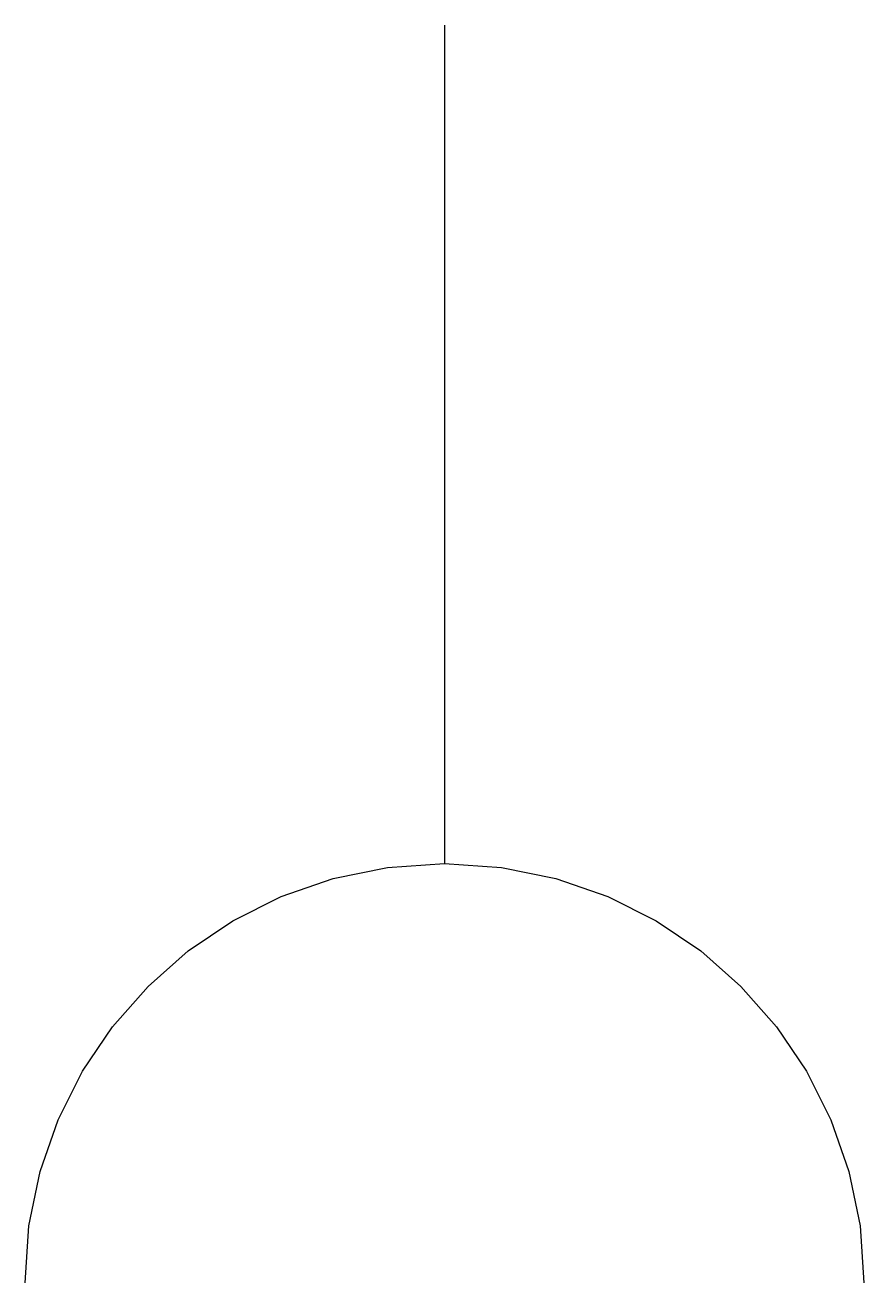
# Model space of a CAD drawing. Header units: millimetres. Extents: x -2.5 to 2.5, y -7.5 to 0.
import ezdxf
from ezdxf.enums import TextEntityAlignment as Align

# ---------------------------------------------------------------- set-up
doc = ezdxf.new("R2010")
doc.units = ezdxf.units.MM
doc.layers.get('0').update_dxf_attribs({"linetype": 'CONTINUOUS'})
doc.styles.add('ARIAL', font='arial.ttf')

# ---------------------------------------------------------------- blocks, each defined once
blk = doc.blocks.new('291_E_LV_SLD_IEC60617_socket_outlet')
at = {"true_color": 0x0000ff}
blk.add_line((0, 0), (0, -5), dxfattribs=at)
blk.add_lwpolyline([(-2.5, -7.5), (-2.4772, -7.1609), (-2.4106, -6.8356), (-2.3034, -6.5272), (-2.1585, -6.2385), (-1.9789, -5.9726), (-1.7675, -5.7325), (-1.5274, -5.5211), (-1.2615, -5.3415), (-0.9728, -5.1966), (-0.6644, -5.0894), (-0.3391, -5.0228), (0, -5), (0.3391, -5.0228), (0.6644, -5.0894), (0.9728, -5.1966), (1.2615, -5.3415), (1.5274, -5.5211), (1.7675, -5.7325), (1.9789, -5.9726), (2.1585, -6.2385), (2.3034, -6.5272), (2.4106, -6.8356), (2.4772, -7.1609), (2.5, -7.5)], dxfattribs=at)
at = {"true_color": 0x0000ff, "style": 'ARIAL'}
blk.add_attdef('TAG', text='', height=2.5, dxfattribs=at).set_placement((-4.5, -2.2), align=Align.RIGHT)
at = {"color": 7, "style": 'ARIAL'}
for tag, p in [('RATING', (-4.5, -9)), ('IP_RATING', (-4.5, -12)), ('MANUFACTURER', (-4.5, -15))]:
    blk.add_attdef(tag, text='', height=1.7, dxfattribs=at).set_placement(p, align=Align.RIGHT)

msp = doc.modelspace()

# ---------------------------------------------------------------- block references
msp.add_blockref('291_E_LV_SLD_IEC60617_socket_outlet', (0, 0))

doc.saveas('drawing.dxf')
